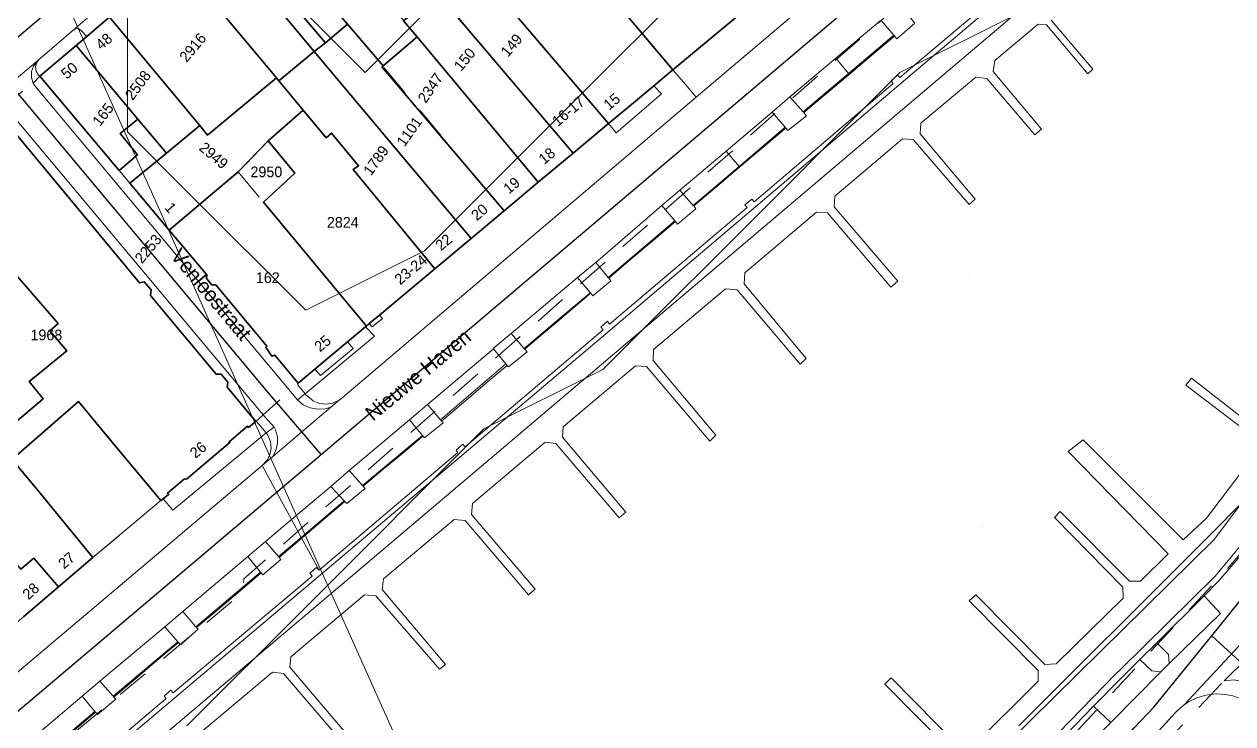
# Model space of a CAD drawing. Header units: metres. Extents: x 0 to 105485, y 0 to 425721.
# Drawn here: x 105128.8 to 105230.5, y 425557.7 to 425616.6 of the extents above; entities that cross this region are included whole.
import ezdxf
from ezdxf.enums import TextEntityAlignment as Align

# ---------------------------------------------------------------- set-up
doc = ezdxf.new("R2010")
doc.units = ezdxf.units.M
doc.header["$MEASUREMENT"] = 0
doc.linetypes.add('IE-TERREINAFSCHEIDING_KUNSTMATIG-SO', pattern=[11, 4, -1, 4, -2])
doc.linetypes.add('KG-PERCEEL-SO', pattern=[19, 5.5, -4, 5.5, -4])
for name, color, linetype, lineweight in [('B-XX-GK-KADEMUUR-G', 150, 'Continuous', 18), ('B-XX-GR-BOOM-G', 90, 'Continuous', 13), ('B-XX-IE-AFVAL APART PLAATS-G', 7, 'Continuous', 18), ('B-XX-IE-MEUBILAIR-G', 7, 'Continuous', 18), ('B-XX-IE-MEUBILAIR_WATERWEGMEUBILAIR-G', 150, 'Continuous', 18), ('B-XX-IE-MEUBILAIR_WEGMEUBILAIR-G', 7, 'Continuous', 18), ('B-XX-IE-MEUBILAIR_WEGMEUBILAIR_AFVALBAK-G', 7, 'Continuous', 18), ('B-XX-IE-TERREINAFSCHEIDING_KUNSTMATIG_HEKWERK-G', 20, 'IE-TERREINAFSCHEIDING_KUNSTMATIG-SO', 18), ('B-XX-KG-GRENS_PERCEEL-G', 150, 'KG-PERCEEL-SO', 18), ('B-XX-KG-GRENS_PERCEEL-T', 150, 'KG-PERCEEL-SO', 18), ('B-XX-KW-KUNSTWERK_STEIGER-G', 170, 'Continuous', 18), ('B-XX-OG-BEBOUWING-G', 7, 'Continuous', 35), ('B-XX-OG-BEBOUWING_BORDES-G', 7, 'Continuous', 18), ('B-XX-OG-BEBOUWING_HUISNUMMER-T', 7, 'Continuous', 18), ('B-XX-OG-BEBOUWING_STRAATNAAM-T', 7, 'Continuous', 18), ('B-XX-OG-GRENS-G', 7, 'Continuous', 18), ('B-XX-OG-TERREIN_ERF-G', 7, 'Continuous', 18), ('B-XX-OG-WATER_HAVEN-G', 170, 'Continuous', 18), ('B-XX-VH-GESLOTENVERHARDING_BETON-G', 10, 'Continuous', 18), ('B-XX-VH-ONVERHARD_ZAND-G', 210, 'Continuous', 18), ('B-XX-VH-OPENVERHARDING-G', 90, 'Continuous', 18), ('B-XX-VW-MARKERING-G', 7, 'Continuous', 18)]:
    doc.layers.add(name, color=color, linetype=linetype, lineweight=lineweight)
doc.layers.add('GIS-WEGVAKKEN', color=2, linetype='Continuous')

msp = doc.modelspace()

# ---------------------------------------------------------------- linework, layer by layer
at = {"layer": 'B-XX-GK-KADEMUUR-G', "ltscale": 0.5}
for points in [[(105109.37, 425532.75), (105177.18, 425590.02), (105203.89, 425612.71), (105229.75, 425634.61)], [(105214.1, 425621.9), (105202.5, 425612.07), (105202.29, 425612.27), (105201.75, 425611.8), (105201.93, 425611.57), (105190.23, 425601.62), (105190.03, 425601.84), (105189.46, 425601.35), (105189.63, 425601.13), (105178.07, 425591.33), (105177.9, 425591.56), (105177.32, 425591.07), (105177.52, 425590.85), (105165.92, 425580.99), (105165.73, 425581.21), (105165.15, 425580.7), (105165.31, 425580.5), (105153.62, 425570.6), (105153.41, 425570.84), (105152.84, 425570.35), (105153.03, 425570.09), (105141.36, 425560.28), (105141.16, 425560.51), (105140.58, 425560.02), (105140.76, 425559.8), (105129.11, 425549.93)], [(105236.03, 425578.51), (105229.01, 425570.11), (105221.04, 425562.25), (105220.64, 425561.84), (105213.95, 425554.97)], [(105214.87, 425555.12), (105218.77, 425559.16), (105221.06, 425561.46), (105221.44, 425561.84), (105222.69, 425563.09), (105224.1, 425564.48), (105228.1, 425568.44), (105229.31, 425569.69), (105231.84, 425572.62)]]:
    msp.add_lwpolyline(points, dxfattribs=at)
at = {"layer": 'B-XX-GR-BOOM-G', "color": 0, "true_color": 0x604a38}
for points in [[(105193.13, 425608.97, 2.59), (105193.13, 425608.97, 5.39)], [(105183.78, 425601.1, 2.57), (105183.78, 425601.1, 5.37)], [(105176.71, 425595.08, 2.61), (105176.71, 425595.08, 5.41)], [(105169.62, 425589.16, 2.62), (105169.62, 425589.16, 5.42)], [(105162.62, 425583.23, 2.65), (105162.62, 425583.23, 5.45)], [(105156.03, 425577.49, 2.61), (105156.03, 425577.49, 5.41)], [(105148.98, 425571.65, 2.62), (105148.98, 425571.65, 5.42)], [(105142.05, 425565.72, 2.6), (105142.05, 425565.72, 5.4)], [(105224.1, 425563.09, 2.05), (105224.1, 425563.09, 4.85)], [(105135.01, 425559.73, 2.6), (105135.01, 425559.73, 5.4)]]:
    msp.add_polyline3d(points, dxfattribs=at)
at = {"layer": 'B-XX-IE-AFVAL APART PLAATS-G', "color": 0, "true_color": 0x604a38}
for points in [[(105153, 425575, 2.67), (105153, 425575, 4.17)], [(105150.81, 425572.74, 2.64), (105150.81, 425572.74, 4.14)]]:
    msp.add_polyline3d(points, dxfattribs=at)
at = {"layer": 'B-XX-IE-MEUBILAIR-G', "color": 0, "true_color": 0x604a38}
for points in [[(105130.62, 425614.11, 3.27), (105130.62, 425614.11, 4.77)], [(105189.18, 425613.67, 2.53), (105189.18, 425613.67, 4.03)], [(105190.29, 425614.23, 2.53), (105190.29, 425614.23, 4.03)], [(105188.74, 425612.86, 2.53), (105188.74, 425612.86, 4.03)], [(105189.2, 425609.33, 2.57), (105189.2, 425609.33, 4.07)], [(105176.5, 425602.9, 2.57), (105176.5, 425602.9, 4.07)], [(105139.8, 425599.32, 2.98), (105139.8, 425599.32, 4.48)], [(105137.56, 425597.29, 2.98), (105137.56, 425597.29, 4.48)], [(105164.76, 425592.95, 2.64), (105164.76, 425592.95, 4.14)], [(105151.36, 425585.45, 2.67), (105151.36, 425585.45, 4.17)], [(105149.08, 425583.48, 2.64), (105149.08, 425583.48, 4.14)], [(105154.25, 425579.92, 2.64), (105154.25, 425579.92, 4.14)], [(105142.72, 425574.03, 2.73), (105142.72, 425574.03, 4.23)], [(105143.27, 425574.55, 2.73), (105143.27, 425574.55, 4.23)], [(105151.13, 425569.07, 2.34), (105151.13, 425569.07, 3.84)], [(105230.43, 425569.54, 2.05), (105230.43, 425569.54, 5.05)], [(105229.08, 425564.04, 2.16), (105229.08, 425564.04, 3.66)], [(105227.43, 425559.08, 2.24), (105227.43, 425559.08, 5.24)], [(105228.82, 425559.47, 2.27), (105228.82, 425559.47, 5.27)], [(105230.32, 425559.37, 2.27), (105230.32, 425559.37, 5.27)], [(105226.17, 425558.16, 2.23), (105226.17, 425558.16, 5.23)]]:
    msp.add_polyline3d(points, dxfattribs=at)
at = {"layer": 'B-XX-IE-MEUBILAIR_WATERWEGMEUBILAIR-G', "color": 0, "true_color": 0x604a38}
for points in [[(105202.24, 425611.82, 2.22), (105202.24, 425611.82, 3.72)], [(105201.27, 425608.53, 0), (105201.27, 425608.53, 1.5)], [(105189.94, 425601.38, 2.53), (105189.94, 425601.38, 4.03)], [(105188.68, 425597.7, 0.65), (105188.68, 425597.7, 2.15)], [(105208.24, 425595.27, 0), (105208.24, 425595.27, 1.5)], [(105200.66, 425588.92, 0), (105200.66, 425588.92, 1.5)], [(105193.08, 425582.25, 0), (105193.08, 425582.25, 1.5)], [(105216.69, 425581.35, 0), (105216.69, 425581.35, 1.5)], [(105167.58, 425579.87, 0), (105167.58, 425579.87, 1.5)], [(105185.48, 425575.79, 0), (105185.48, 425575.79, 1.5)], [(105209.51, 425574.29, 0), (105209.51, 425574.29, 1.5)], [(105177.74, 425569.34, 0), (105177.74, 425569.34, 1.5)], [(105202.36, 425567.29, 0), (105202.36, 425567.29, 1.5)], [(105221.75, 425565.84, 0.98), (105221.75, 425565.84, 2.48)], [(105147.55, 425562.97, 0), (105147.55, 425562.97, 1.5)], [(105194.33, 425561.16, 0), (105194.33, 425561.16, 1.5)]]:
    msp.add_polyline3d(points, dxfattribs=at)
at = {"layer": 'B-XX-IE-MEUBILAIR_WEGMEUBILAIR-G', "color": 0, "true_color": 0x604a38}
for points in [[(105143.72, 425565.79, 2.56), (105143.72, 425565.79, 4.06)], [(105133.5, 425558.71, 2.6), (105133.5, 425558.71, 4.1)], [(105132.98, 425558.21, 2.59), (105132.98, 425558.21, 4.09)]]:
    msp.add_polyline3d(points, dxfattribs=at)
at = {"layer": 'B-XX-IE-MEUBILAIR_WEGMEUBILAIR_AFVALBAK-G', "color": 0, "true_color": 0x604a38}
msp.add_polyline3d([(105182.18, 425597.5, 2.54), (105182.18, 425597.5, 4.04)], dxfattribs=at)
at = {"layer": 'B-XX-IE-TERREINAFSCHEIDING_KUNSTMATIG_HEKWERK-G', "ltscale": 0.5, "flags": 128}
msp.add_lwpolyline([(105183.39, 425612.73), (105184.45, 425611.49)], dxfattribs=at)
at = {"layer": 'B-XX-IE-TERREINAFSCHEIDING_KUNSTMATIG_HEKWERK-G', "color": 0, "ltscale": 0.5, "true_color": 0x8c7868}
msp.add_polyline3d([(105183.39, 425612.73, 2.65), (105184.45, 425611.49, 2.61)], dxfattribs=at)
at = {"layer": 'B-XX-KG-GRENS_PERCEEL-G', "ltscale": 0.5, "flags": 128}
for points in [[(104982.48, 425457.4), (105012.61, 425474.54), (105060.48, 425504.78), (105074.1, 425513.57), (105076.14, 425510.52), (105077.46, 425510.79), (105112.31, 425537.2), (105117.73, 425544.2), (105147.15, 425568.68), (105147.29, 425569.88), (105200.91, 425616.88), (105230.36, 425642.9)], [(105170.16, 425628.43), (105183.39, 425612.73)], [(105144.65, 425624.49), (105150.66, 425617.34), (105153.22, 425614.27)], [(105164.56, 425623.92), (105177.97, 425608.2)], [(105141.72, 425622.01), (105150.03, 425612.05)], [(105156.86, 425621.54), (105172.07, 425603.26)], [(105183.39, 425612.73), (105187.92, 425616.52), (105194.1, 425621.62)], [(105153.94, 425618.99), (105156.01, 425616.57)], [(105164.08, 425618.62), (105175, 425605.71)], [(105133.18, 425614.78), (105136, 425617.17)], [(105136, 425617.17), (105143.59, 425608.03)], [(105153.22, 425614.27), (105154.17, 425614.99), (105156.01, 425616.57)], [(105156.01, 425616.57), (105169.2, 425600.85)], [(105130.13, 425612.2), (105133.18, 425614.78)], [(105133.18, 425614.78), (105140.78, 425605.72)], [(105150.25, 425611.79), (105153.22, 425614.27)], [(105153.22, 425614.27), (105166.41, 425598.52)], [(105177.97, 425608.2), (105183.39, 425612.73)], [(105126.61, 425609.14), (105130.13, 425612.2)], [(105130.13, 425612.2), (105137.69, 425603.2)], [(105147.15, 425609.66), (105150.03, 425612.05)], [(105150.03, 425612.05), (105150.25, 425611.79)], [(105150.25, 425611.79), (105152.29, 425609.34)], [(105143.59, 425608.03), (105144.25, 425607.24), (105147.15, 425609.66)], [(105149.48, 425606.88), (105152.29, 425609.34)], [(105152.29, 425609.34), (105154.23, 425607.01), (105154.68, 425607.4), (105156.93, 425604.65), (105156.49, 425604.35), (105163.37, 425595.98)], [(105126.61, 425609.14), (105138.52, 425594.79), (105138.91, 425594.89), (105139.51, 425594.21), (105139.45, 425593.73), (105144.96, 425587.1), (105145.38, 425587.11), (105145.95, 425586.43), (105145.89, 425586.01), (105148.3, 425583.11)], [(105140.78, 425605.72), (105143.59, 425608.03)], [(105175, 425605.71), (105177.97, 425608.2)], [(105149.33, 425606.76), (105146.83, 425604.13)], [(105149.33, 425606.76), (105151.59, 425604.03), (105148.94, 425601.59)], [(105149.48, 425606.88), (105149.33, 425606.76)], [(105137.69, 425603.2), (105140.78, 425605.72)], [(105172.07, 425603.26), (105175, 425605.71)], [(105102.85, 425457.25), (105113.43, 425463.21), (105126.74, 425472.79), (105143.8, 425488.16), (105176.1, 425517.11), (105213.89, 425553.27), (105230.09, 425570.77), (105244.91, 425587.99), (105254.75, 425603.7)], [(105141.02, 425599.22), (105146.83, 425604.13)], [(105146.83, 425604.13), (105148.94, 425601.59)], [(105169.2, 425600.85), (105172.07, 425603.26)], [(105137.69, 425603.2), (105141.02, 425599.22)], [(105148.94, 425601.59), (105157.61, 425591.16)], [(105166.41, 425598.52), (105169.2, 425600.85)], [(105141.02, 425599.22), (105144.17, 425595.46), (105144.15, 425595.17), (105144.6, 425594.63), (105144.93, 425594.64), (105149.23, 425589.46), (105149.14, 425589.37), (105149.65, 425588.63), (105149.89, 425588.72), (105151.87, 425586.36)], [(105163.37, 425595.98), (105166.41, 425598.52)], [(105157.61, 425591.16), (105163.37, 425595.98)], [(105151.87, 425586.36), (105157.61, 425591.16)], [(105148.3, 425583.11), (105151.87, 425586.36)], [(105140.31, 425576.46), (105140.96, 425576.97), (105140.87, 425577.09), (105142.29, 425578.3), (105142.47, 425578.27), (105146.14, 425581.37), (105147.59, 425582.72), (105147.68, 425582.63), (105148.3, 425583.11)], [(105127.81, 425579.93), (105134.6, 425571.68)], [(105119.45, 425579.72), (105125.55, 425572.41), (105126.43, 425573.1), (105128.54, 425570.68), (105129.63, 425571.61), (105131.71, 425569.21)], [(105134.6, 425571.68), (105140.31, 425576.46)], [(105131.71, 425569.21), (105134.6, 425571.68)], [(105128.78, 425566.7), (105131.71, 425569.21)], [(105229.77, 425561.3), (105234.88, 425566.29)], [(105229.77, 425561.3), (105230.63, 425561.38), (105231.5, 425561.18), (105232.26, 425560.7), (105243.51, 425549.5), (105244.29, 425548.42), (105244.69, 425547.13), (105244.64, 425545.79), (105244.16, 425544.59), (105233.4, 425533.69), (105232.15, 425533.48), (105230.91, 425533.62), (105229.76, 425534.09), (105217.65, 425546.34), (105217.45, 425547.14), (105217.52, 425547.96), (105217.88, 425548.68)], [(105217.88, 425548.68), (105229.77, 425561.3)]]:
    msp.add_lwpolyline(points, dxfattribs=at)
at = {"layer": 'B-XX-KW-KUNSTWERK_STEIGER-G', "ltscale": 0.5}
for points in [[(105220.34, 425624.37), (105156.26, 425570.02), (105148.08, 425563.1), (105110.42, 425531.3)], [(105156.51, 425556.14), (105151.16, 425562.44), (105151.25, 425563.32), (105157.45, 425568.53), (105158.4, 425568.45), (105163.76, 425562.27), (105164.27, 425562.67), (105158.94, 425568.97), (105159.05, 425569.89), (105164.99, 425574.87), (105165.93, 425574.79), (105171.24, 425568.54), (105171.81, 425569), (105166.45, 425575.3), (105166.52, 425576.23), (105172.65, 425581.38), (105173.54, 425581.27), (105178.88, 425575), (105179.44, 425575.49), (105174.1, 425581.8), (105174.16, 425582.68), (105180.24, 425587.82), (105181.18, 425587.75), (105186.49, 425581.47), (105187.01, 425581.96), (105181.74, 425588.25), (105181.77, 425589.19), (105187.83, 425594.28), (105188.81, 425594.2), (105194.1, 425587.96), (105194.6, 425588.44), (105189.38, 425594.7), (105189.44, 425595.64), (105195.47, 425600.75), (105196.4, 425600.68), (105201.73, 425594.44), (105202.32, 425594.93), (105196.96, 425601.19), (105197.02, 425602.1), (105202.7, 425606.92), (105203.62, 425606.86), (105208.31, 425601.39), (105208.83, 425601.85), (105204.2, 425607.35), (105204.26, 425608.25), (105208.87, 425612.1), (105209.81, 425612.01), (105213.86, 425607.26), (105214.4, 425607.73), (105210.35, 425612.6), (105210.48, 425613.51), (105214.14, 425616.58), (105214.82, 425616.53), (105218.3, 425612.4), (105218.73, 425612.79), (105215.21, 425616.92)], [(105203.98, 425548.59), (105228.96, 425573.23), (105244.52, 425594.09)], [(105232.76, 425582.32), (105227.02, 425586.76), (105226.55, 425586.19), (105232.43, 425581.68)], [(105232.52, 425580.56), (105228.29, 425574.99), (105226.33, 425573.17), (105217.92, 425581.58), (105216.66, 425580.6), (105225.07, 425571.99), (105222.75, 425569.69), (105221.82, 425569.67), (105215.97, 425575.54), (105215.49, 425575.04), (105221.24, 425569.19), (105221.27, 425568.24), (105215.63, 425562.71), (105214.68, 425562.67), (105208.87, 425568.52), (105208.33, 425568.03), (105214.13, 425562.16), (105214.13, 425561.25), (105208.48, 425555.65)], [(105143.6, 425556.88), (105149.71, 425562.02), (105150.62, 425561.9), (105155.97, 425555.69)], [(105207.54, 425555.67), (105201.77, 425561.54), (105201.22, 425561.01), (105207.02, 425555.15)]]:
    msp.add_lwpolyline(points, dxfattribs=at)
at = {"layer": 'B-XX-OG-BEBOUWING-G', "ltscale": 0.5}
for points in [[(105175.82, 425642.62), (105174.13, 425641.19), (105175.63, 425639.42), (105177.2, 425637.56), (105178.77, 425635.71), (105176.61, 425633.88), (105170.16, 425628.43), (105183.39, 425612.73), (105190.34, 425618.52), (105194.1, 425621.62), (105180.54, 425637.21), (105178.92, 425639.06), (105177.32, 425640.89)], [(105170.16, 425628.43), (105167.94, 425630.86), (105165.25, 425628.54), (105162.57, 425626.26), (105161.55, 425625.52), (105162.87, 425623.94), (105163.83, 425624.78), (105164.56, 425623.92), (105177.97, 425608.2), (105179.74, 425609.67), (105181.79, 425611.39), (105183.39, 425612.73)], [(105147.37, 425626.79), (105144.65, 425624.49), (105150.66, 425617.34), (105151.55, 425618.07), (105154.17, 425614.99), (105156.01, 425616.57), (105152.81, 425620.31)], [(105150.66, 425617.34), (105144.65, 425624.49), (105141.72, 425622.01), (105150.03, 425612.05), (105150.25, 425611.79), (105153.22, 425614.27)], [(105164.56, 425623.92), (105161.65, 425621.44), (105163.57, 425619.21), (105175, 425605.71), (105177.97, 425608.2)], [(105150.03, 425612.05), (105141.72, 425622.01), (105139.64, 425620.25), (105137.93, 425618.81), (105136, 425617.17), (105143.59, 425608.03), (105144.25, 425607.24)], [(105163.57, 425619.21), (105160.73, 425616.85), (105161.87, 425615.52), (105172.07, 425603.26), (105175, 425605.71)], [(105136, 425617.17), (105135.89, 425617.08), (105134.08, 425615.54), (105133.19, 425614.79), (105138.38, 425608.58), (105140.78, 425605.71), (105143.59, 425608.03)], [(105159.01, 425613.07), (105156.01, 425616.57), (105154.17, 425614.99), (105153.22, 425614.27), (105166.41, 425598.52), (105169.2, 425600.85), (105158.92, 425612.95)], [(105161.87, 425615.52), (105159.01, 425613.07), (105158.92, 425612.95), (105169.2, 425600.85), (105172.07, 425603.26)], [(105138.38, 425608.58), (105133.19, 425614.79), (105130.13, 425612.2), (105136.8, 425604.25), (105138.34, 425605.57), (105136.9, 425607.38)], [(105153.22, 425614.27), (105150.25, 425611.79), (105152.29, 425609.34), (105154.23, 425607.01), (105154.68, 425607.4), (105156.93, 425604.65), (105156.49, 425604.35), (105163.37, 425595.98), (105166.41, 425598.52)], [(105149.33, 425606.76), (105152.29, 425609.34), (105150.25, 425611.79), (105150.03, 425612.05), (105144.25, 425607.24), (105143.59, 425608.03), (105140.78, 425605.71), (105137.69, 425603.2), (105141.02, 425599.22), (105146.83, 425604.13)], [(105152.29, 425609.34), (105149.33, 425606.76), (105151.59, 425604.03), (105148.94, 425601.59), (105157.61, 425591.16), (105157.85, 425591.36), (105158.7, 425592.07), (105163.37, 425595.98), (105156.49, 425604.35), (105156.93, 425604.65), (105154.68, 425607.4), (105154.23, 425607.01)], [(105148.94, 425601.59), (105151.59, 425604.03), (105149.33, 425606.76), (105146.83, 425604.13), (105141.02, 425599.22), (105144.17, 425595.46), (105144.15, 425595.17), (105144.6, 425594.63), (105144.93, 425594.64), (105149.23, 425589.46), (105149.14, 425589.37), (105149.65, 425588.63), (105149.89, 425588.72), (105151.87, 425586.36), (105153.28, 425587.53), (105156.03, 425589.84), (105157.53, 425591.09), (105157.61, 425591.16)], [(105125.55, 425582.62), (105121.65, 425579.26), (105120.54, 425580.56), (105120.34, 425580.78), (105119.26, 425579.95), (105125.55, 425572.41), (105126.43, 425573.1), (105128.54, 425570.68), (105129.63, 425571.61), (105131.71, 425569.21), (105134.6, 425571.68), (105130.15, 425577.08), (105127.81, 425579.93), (105126.36, 425581.65), (105125.77, 425582.37)]]:
    msp.add_lwpolyline(points, close=True, dxfattribs=at)
for points in [[(105127.95, 425580.06), (105133.39, 425584.8), (105135.78, 425581.93), (105140.31, 425576.46), (105140.52, 425576.62), (105140.96, 425576.97), (105140.87, 425577.09), (105142.29, 425578.3), (105142.47, 425578.27), (105146.14, 425581.37), (105146.05, 425581.4), (105147.59, 425582.72), (105147.68, 425582.63), (105148.3, 425583.11), (105145.89, 425586.01), (105145.95, 425586.43), (105145.38, 425587.11), (105144.96, 425587.1), (105139.45, 425593.73), (105139.51, 425594.21), (105138.91, 425594.89), (105138.52, 425594.79), (105126.61, 425609.14)], [(105127.13, 425596.63), (105131.67, 425591.37), (105130.96, 425590.77), (105132.4, 425589.08), (105130.88, 425587.84), (105130.68, 425587.68), (105129.24, 425586.5), (105130.41, 425585.02), (105126.36, 425581.65)], [(105128.78, 425566.7), (105131.71, 425569.21), (105129.63, 425571.61), (105128.54, 425570.68)]]:
    msp.add_lwpolyline(points, dxfattribs=at)
at = {"layer": 'B-XX-OG-BEBOUWING_BORDES-G', "ltscale": 0.5}
msp.add_lwpolyline([(105181.79, 425611.39), (105179.74, 425609.67), (105177.97, 425608.2), (105178.62, 425607.42), (105180.36, 425608.91), (105182.43, 425610.7)], close=True, dxfattribs=at)
at = {"layer": 'B-XX-OG-GRENS-G'}
for points in [[(105327.5, 425182.5, 1.3), (105092.5, 425707.5, 2.77), (105087.5, 425702.5, 2.6), (105082.5, 425697.5, 2.5), (105072.5, 425692.5, 2.47), (105067.5, 425687.5, 2.42), (105062.5, 425682.5, 2.34), (105057.5, 425677.5, 2.33), (105047.5, 425672.5, 2.32), (105042.5, 425667.5, 2.29), (105037.5, 425662.5, 2.12), (105032.5, 425657.5, 2.21)], [(105142.5, 425557.5, 0.68), (105152.5, 425567.5, 0.88), (105157.5, 425572.5, 0.93), (105162.5, 425577.5, 1.37), (105167.5, 425582.5, 1.03), (105177.5, 425587.5, 0.71), (105182.5, 425592.5, 0.85), (105187.5, 425597.5, 0.83), (105192.5, 425602.5, 1.13), (105197.5, 425607.5, 1.03), (105202.5, 425612.5, 1.47), (105212.5, 425617.5, 0.92), (105217.5, 425622.5, 0.81), (105222.5, 425627.5, 0.94), (105227.5, 425632.5, 1.04), (105237.5, 425622.5, 0.91)], [(105232.5, 425577.5, 1.14), (105227.5, 425572.5, 1.63), (105222.5, 425567.5, 1.18), (105217.5, 425562.5, 1.72), (105212.5, 425557.5, 1.99)]]:
    msp.add_polyline3d(points, dxfattribs=at)
msp.add_polyline3d([(105187.5, 425622.5, 2.73), (105177.5, 425612.5, 2.76), (105172.5, 425607.5, 2.74), (105167.5, 425602.5, 2.79), (105162.5, 425597.5, 2.77), (105152.5, 425592.5, 3.04), (105142.5, 425602.5, 3.03), (105137.5, 425607.5, 3.42), (105137.5, 425617.5, 3.4), (105152.5, 425617.5, 2.73), (105157.5, 425612.5, 3.08), (105162.5, 425617.5, 2.92)], close=True, dxfattribs=at)
at = {"layer": 'B-XX-OG-TERREIN_ERF-G', "ltscale": 0.5}
for points in [[(105163.57, 425619.21), (105161.65, 425621.44), (105159.39, 425624.06), (105156.64, 425621.8), (105155.74, 425622.72), (105152.81, 425620.31), (105156.01, 425616.57), (105159.01, 425613.07), (105161.87, 425615.52), (105160.73, 425616.85)], [(105151.55, 425618.07), (105150.66, 425617.34), (105153.22, 425614.27), (105154.17, 425614.99)], [(105138.38, 425608.58), (105136.9, 425607.38), (105138.34, 425605.57), (105136.8, 425604.25), (105137.69, 425603.2), (105140.78, 425605.71)], [(105134.6, 425571.68), (105134.76, 425571.81), (105140.31, 425576.46), (105135.78, 425581.93), (105133.39, 425584.8), (105127.95, 425580.06), (105127.81, 425579.93), (105130.15, 425577.08)]]:
    msp.add_lwpolyline(points, close=True, dxfattribs=at)
msp.add_lwpolyline([(105126.36, 425581.65), (105130.41, 425585.02), (105129.24, 425586.5), (105130.68, 425587.68), (105130.88, 425587.84), (105132.4, 425589.08), (105130.96, 425590.77), (105131.67, 425591.37), (105127.13, 425596.63)], dxfattribs=at)
at = {"layer": 'B-XX-OG-WATER_HAVEN-G', "ltscale": 0.5}
for points in [[(105230.99, 425640.2), (105229.91, 425634.77), (105229.75, 425634.61), (105203.89, 425612.71), (105177.18, 425590.02), (105109.37, 425532.75), (105100.44, 425526.89), (105083.66, 425515.98), (105083.6, 425515.99), (105082.53, 425515.25), (105081.96, 425514.93), (105081.93, 425514.86), (105081.7, 425514.72), (105080.26, 425513.78), (105080.7, 425512.95), (105077.4, 425510.52), (105075.65, 425509.42), (105074.5, 425511.94), (105022.81, 425477.33)], [(105213.95, 425554.97), (105220.64, 425561.84), (105221.04, 425562.25), (105229.01, 425570.11), (105236.03, 425578.51)]]:
    msp.add_lwpolyline(points, dxfattribs=at)
at = {"layer": 'B-XX-VH-GESLOTENVERHARDING_BETON-G', "ltscale": 0.5}
msp.add_lwpolyline([(105158.7, 425592.07), (105157.85, 425591.36), (105158.09, 425591.08), (105158.97, 425591.8)], close=True, dxfattribs=at)
at = {"layer": 'B-XX-VH-ONVERHARD_ZAND-G', "ltscale": 0.5}
for points in [[(105203.59, 425616.85), (105203.55, 425616.9), (105202.42, 425618.16), (105200.91, 425616.88), (105201.98, 425615.64), (105202.04, 425615.57), (105202.24, 425615.34), (105203.74, 425616.66)], [(105194.41, 425609.13), (105194.36, 425609.18), (105193.24, 425610.47), (105191.76, 425609.17), (105192.83, 425607.9), (105192.89, 425607.83), (105193.06, 425607.63), (105194.64, 425608.86)], [(105183.99, 425602.59), (105182.46, 425601.31), (105183.55, 425600.02), (105183.6, 425599.95), (105183.78, 425599.75), (105185.33, 425601.04), (105185.15, 425601.27), (105185.11, 425601.31)], [(105177.95, 425595.25), (105176.9, 425596.5), (105175.38, 425595.25), (105176.44, 425593.97), (105176.67, 425593.69), (105178.18, 425594.96), (105177.99, 425595.2)], [(105170.93, 425589.22), (105170.87, 425589.28), (105169.8, 425590.54), (105168.28, 425589.26), (105168.29, 425589.24), (105169.35, 425587.97), (105169.46, 425587.85), (105169.56, 425587.73), (105171.12, 425588.99)], [(105163.93, 425583.16), (105163.85, 425583.25), (105162.74, 425584.55), (105161.22, 425583.27), (105162.33, 425581.94), (105162.5, 425581.74), (105164.07, 425583)], [(105156.17, 425579), (105154.6, 425577.64), (105155.73, 425576.44), (105155.79, 425576.38), (105155.95, 425576.21), (105157.5, 425577.48), (105157.34, 425577.68), (105157.29, 425577.74)], [(105150.27, 425571.68), (105150.22, 425571.76), (105149.11, 425573.03), (105147.64, 425571.77), (105148.71, 425570.44), (105148.76, 425570.37), (105148.88, 425570.22), (105150.41, 425571.5)], [(105143.26, 425565.85), (105142.16, 425567.13), (105140.65, 425565.84), (105141.74, 425564.57), (105141.79, 425564.52), (105141.96, 425564.32), (105143.46, 425565.63), (105143.32, 425565.78)], [(105224.1, 425564.48), (105222.69, 425563.09), (105223.68, 425562.12), (105224.45, 425562.04), (105225.16, 425562.75), (105225.08, 425563.5)], [(105135.19, 425561.26), (105133.7, 425559.99), (105134.77, 425558.7), (105134.82, 425558.64), (105134.97, 425558.46), (105136.52, 425559.76), (105136.37, 425559.93), (105136.31, 425559.99)]]:
    msp.add_lwpolyline(points, close=True, dxfattribs=at)
at = {"layer": 'B-XX-VH-OPENVERHARDING-G', "ltscale": 0.5}
for points in [[(105201.26, 425623.92), (105201.42, 425624.16), (105201.43, 425624.45), (105201.35, 425624.64), (105199.84, 425626.42), (105198.92, 425625.61), (105194.1, 425621.62), (105190.34, 425618.52), (105183.39, 425612.73), (105184.45, 425611.49), (105185.36, 425610.42)], [(105135.89, 425617.08), (105135.4, 425617.59), (105135.33, 425617.73), (105135.33, 425618.02), (105135.48, 425618.26), (105132.94, 425616.08), (105133.16, 425616.2), (105133.42, 425616.18), (105133.63, 425616.01), (105134.08, 425615.54)], [(105201.98, 425615.64), (105200.91, 425616.88), (105200.83, 425616.85), (105197.09, 425613.7), (105198.17, 425612.41)], [(105133.19, 425614.79), (105134.08, 425615.54), (105133.63, 425616.01), (105133.42, 425616.18), (105133.16, 425616.2), (105132.94, 425616.08), (105130.13, 425613.66), (105129.9, 425613.39), (105129.77, 425613), (105129.81, 425612.61), (105130.01, 425612.28), (105130.13, 425612.2)], [(105198.17, 425612.41), (105197.09, 425613.7), (105193.24, 425610.47), (105194.36, 425609.18)], [(105129.81, 425612.61), (105129.77, 425613), (105129.9, 425613.39), (105129.61, 425613.05), (105129.44, 425612.59), (105129.43, 425612.09), (105129.57, 425611.62), (105130.13, 425612.2), (105130.01, 425612.28)], [(105184.45, 425611.49), (105183.39, 425612.73), (105181.79, 425611.39), (105182.43, 425610.7), (105180.36, 425608.91), (105178.62, 425607.42), (105177.97, 425608.2), (105175, 425605.71), (105172.07, 425603.26), (105169.2, 425600.85), (105166.41, 425598.52), (105163.37, 425595.98), (105158.7, 425592.07), (105158.97, 425591.8), (105158.09, 425591.08), (105157.85, 425591.36), (105157.61, 425591.16), (105157.53, 425591.09), (105158.3, 425590.31), (105152.45, 425585.45), (105152.51, 425585.37), (105153.13, 425584.85), (105153.66, 425584.63), (105154.23, 425584.57), (105154.79, 425584.67), (105155.31, 425584.92), (105155.56, 425585.13), (105185.36, 425610.42)], [(105141.02, 425599.22), (105137.69, 425603.2), (105136.8, 425604.25), (105130.13, 425612.2), (105129.57, 425611.62), (105129.71, 425611.38), (105151.8, 425584.94), (105152.45, 425585.45), (105151.85, 425586.21), (105151.87, 425586.36), (105149.89, 425588.72), (105149.65, 425588.63), (105149.14, 425589.37), (105149.23, 425589.46), (105144.93, 425594.64), (105144.6, 425594.63), (105144.15, 425595.17), (105144.17, 425595.46)], [(105182.43, 425610.7), (105181.79, 425611.39), (105179.74, 425609.67), (105177.97, 425608.2), (105178.62, 425607.42), (105180.36, 425608.91)], [(105127.65, 425609.12), (105127.35, 425609.52), (105127.15, 425609.66), (105126.61, 425609.14), (105138.52, 425594.79), (105138.91, 425594.89), (105139.51, 425594.21), (105139.45, 425593.73), (105144.96, 425587.1), (105145.38, 425587.11), (105145.95, 425586.43), (105145.89, 425586.01), (105148.3, 425583.11), (105148.37, 425583.13), (105149.18, 425582.16), (105149.84, 425582.65), (105149.08, 425583.48)], [(105192.83, 425607.9), (105191.76, 425609.17), (105187.87, 425605.88), (105188.96, 425604.6)], [(105188.96, 425604.6), (105187.87, 425605.88), (105183.99, 425602.59), (105185.11, 425601.31)], [(105183.55, 425600.02), (105182.46, 425601.31), (105176.9, 425596.5), (105177.95, 425595.25)], [(105176.38, 425593.91), (105176.44, 425593.97), (105175.38, 425595.25), (105169.8, 425590.54), (105170.87, 425589.28), (105173.63, 425591.6)], [(105158.3, 425590.31), (105157.53, 425591.09), (105156.03, 425589.84), (105156.49, 425589.28), (105153.74, 425587), (105153.28, 425587.53), (105151.87, 425586.36), (105151.85, 425586.21), (105152.45, 425585.45)], [(105156.49, 425589.28), (105156.03, 425589.84), (105153.28, 425587.53), (105153.74, 425587)], [(105169.35, 425587.97), (105168.29, 425589.24), (105162.74, 425584.55), (105163.85, 425583.25)], [(105153.13, 425584.85), (105152.51, 425585.37), (105152.45, 425585.45), (105151.8, 425584.94), (105152.3, 425584.53), (105152.88, 425584.27), (105153.51, 425584.15), (105154.14, 425584.19), (105154.62, 425584.33), (105155.31, 425584.92), (105154.79, 425584.67), (105154.23, 425584.57), (105153.66, 425584.63)], [(105149.18, 425582.16), (105148.37, 425583.13), (105148.3, 425583.11), (105147.68, 425582.63), (105147.59, 425582.72), (105146.05, 425581.4), (105146.14, 425581.37), (105142.47, 425578.27), (105142.29, 425578.3), (105140.87, 425577.09), (105140.96, 425576.97), (105140.52, 425576.62), (105141.33, 425575.67)], [(105162.33, 425581.94), (105161.22, 425583.27), (105156.17, 425579), (105157.29, 425577.74)], [(105149.96, 425582.43), (105149.84, 425582.65), (105149.18, 425582.16), (105149.29, 425582.03), (105149.55, 425581.43), (105149.6, 425580.87), (105149.48, 425580.32), (105149.22, 425579.83), (105148.84, 425579.43), (105149.7, 425580.16), (105149.99, 425580.68), (105150.14, 425581.26), (105150.12, 425581.85)], [(105155.73, 425576.44), (105154.6, 425577.64), (105151.3, 425574.88), (105152.12, 425573.37)], [(105152.12, 425573.37), (105151.3, 425574.88), (105149.11, 425573.03), (105150.22, 425571.76)], [(105148.71, 425570.44), (105147.64, 425571.77), (105142.16, 425567.13), (105143.26, 425565.85)], [(105229.46, 425566.95), (105228.1, 425568.44), (105224.1, 425564.48), (105225.08, 425563.5), (105225.16, 425562.75)], [(105141.74, 425564.57), (105140.65, 425565.84), (105135.19, 425561.26), (105136.31, 425559.99)], [(105224.45, 425562.04), (105223.68, 425562.12), (105222.69, 425563.09), (105221.44, 425561.84), (105221.06, 425561.46), (105218.77, 425559.16), (105214.87, 425555.12), (105215.89, 425554.2), (105215.99, 425553.44), (105220.25, 425557.78)], [(105134.77, 425558.7), (105133.7, 425559.99), (105128.28, 425555.41), (105129.36, 425554.13)]]:
    msp.add_lwpolyline(points, close=True, dxfattribs=at)
for points in [[(105201.26, 425623.92), (105185.36, 425610.42), (105155.56, 425585.13), (105155.31, 425584.92), (105154.62, 425584.33), (105149.7, 425580.16), (105148.84, 425579.43), (105150.07, 425577.15), (105151.3, 425574.88), (105154.6, 425577.64), (105156.17, 425579), (105161.22, 425583.27), (105162.74, 425584.55), (105168.29, 425589.24), (105168.28, 425589.26), (105169.8, 425590.54), (105175.38, 425595.25), (105176.9, 425596.5), (105182.46, 425601.31), (105183.99, 425602.59), (105187.87, 425605.88), (105191.76, 425609.17), (105193.24, 425610.47), (105197.09, 425613.7), (105200.83, 425616.85)], [(105203.74, 425616.66), (105202.24, 425615.34), (105202.04, 425615.57), (105201.98, 425615.64), (105198.17, 425612.41), (105194.36, 425609.18), (105194.41, 425609.13), (105194.64, 425608.86), (105193.06, 425607.63), (105192.89, 425607.83), (105192.83, 425607.9), (105188.96, 425604.6), (105185.11, 425601.31), (105185.15, 425601.27), (105185.33, 425601.04), (105183.78, 425599.75), (105183.6, 425599.95), (105183.55, 425600.02), (105177.95, 425595.25), (105177.99, 425595.2), (105178.18, 425594.96), (105176.67, 425593.69), (105176.44, 425593.97), (105176.38, 425593.91), (105173.63, 425591.6), (105170.87, 425589.28), (105170.93, 425589.22), (105171.12, 425588.99), (105169.56, 425587.73), (105169.46, 425587.85), (105169.35, 425587.97), (105163.85, 425583.25), (105163.93, 425583.16), (105164.07, 425583), (105162.5, 425581.74), (105162.33, 425581.94), (105157.29, 425577.74), (105157.34, 425577.68), (105157.5, 425577.48), (105155.95, 425576.21), (105155.79, 425576.38), (105155.73, 425576.44), (105152.12, 425573.37), (105153.62, 425570.6), (105165.31, 425580.5), (105165.15, 425580.7), (105165.73, 425581.21), (105165.92, 425580.99), (105177.52, 425590.85), (105177.32, 425591.07), (105177.9, 425591.56), (105178.07, 425591.33), (105189.63, 425601.13), (105189.46, 425601.35), (105190.03, 425601.84), (105190.23, 425601.62), (105201.93, 425611.57), (105201.75, 425611.8), (105202.29, 425612.27), (105202.5, 425612.07), (105214.1, 425621.9)], [(105125.4, 425609.66), (105130.13, 425613.66), (105132.94, 425616.08), (105135.48, 425618.26)], [(105127.65, 425609.12), (105149.08, 425583.48), (105149.84, 425582.65), (105149.96, 425582.43), (105150.12, 425581.85), (105150.14, 425581.26), (105149.99, 425580.68), (105149.7, 425580.16), (105154.62, 425584.33), (105154.14, 425584.19), (105153.51, 425584.15), (105152.88, 425584.27), (105152.3, 425584.53), (105151.8, 425584.94), (105129.71, 425611.38), (105129.57, 425611.62), (105129.43, 425612.09), (105129.44, 425612.59), (105129.61, 425613.05), (105129.9, 425613.39), (105130.13, 425613.66), (105125.4, 425609.66)], [(105104.28, 425541.77), (105148.84, 425579.43), (105149.22, 425579.83), (105149.48, 425580.32), (105149.6, 425580.87), (105149.55, 425581.43), (105149.29, 425582.03), (105149.18, 425582.16), (105141.33, 425575.67), (105140.52, 425576.62), (105140.31, 425576.46), (105134.76, 425571.81), (105134.6, 425571.68), (105131.71, 425569.21), (105128.78, 425566.7), (105126.01, 425564.34), (105123.52, 425562.21), (105120.97, 425560.03), (105115.35, 425555.23)], [(105128.28, 425555.41), (105133.7, 425559.99), (105135.19, 425561.26), (105140.65, 425565.84), (105142.16, 425567.13), (105147.64, 425571.77), (105149.11, 425573.03), (105151.3, 425574.88), (105150.07, 425577.15), (105148.84, 425579.43), (105104.28, 425541.77)], [(105129.11, 425549.93), (105140.76, 425559.8), (105140.58, 425560.02), (105141.16, 425560.51), (105141.36, 425560.28), (105153.03, 425570.09), (105152.84, 425570.35), (105153.41, 425570.84), (105153.62, 425570.6), (105152.12, 425573.37), (105150.22, 425571.76), (105150.27, 425571.68), (105150.41, 425571.5), (105148.88, 425570.22), (105148.76, 425570.37), (105148.71, 425570.44), (105143.26, 425565.85), (105143.32, 425565.78), (105143.46, 425565.63), (105141.96, 425564.32), (105141.79, 425564.52), (105141.74, 425564.57), (105136.31, 425559.99), (105136.37, 425559.93), (105136.52, 425559.76), (105134.97, 425558.46), (105134.82, 425558.64), (105134.77, 425558.7), (105129.36, 425554.13)], [(105231.84, 425572.62), (105229.31, 425569.69), (105228.1, 425568.44), (105229.46, 425566.95), (105225.16, 425562.75), (105224.45, 425562.04), (105220.25, 425557.78), (105215.99, 425553.44)], [(105220.85, 425553.32), (105225.69, 425558.63), (105226.07, 425559), (105226.42, 425559.26), (105232.09, 425565.4)], [(105232.09, 425565.4), (105226.42, 425559.26), (105226.78, 425559.52), (105227.48, 425559.87), (105228.24, 425560.09), (105229.1, 425560.2), (105229.85, 425560.15), (105230.5, 425560.02), (105231.21, 425559.78)], [(105231.21, 425559.78), (105230.5, 425560.02), (105229.85, 425560.15), (105229.1, 425560.2), (105228.24, 425560.09), (105227.48, 425559.87), (105226.78, 425559.52), (105226.42, 425559.26), (105226.07, 425559), (105225.69, 425558.63), (105220.85, 425553.32)]]:
    msp.add_lwpolyline(points, dxfattribs=at)
at = {"layer": 'B-XX-VW-MARKERING-G', "color": 0, "ltscale": 0.5, "true_color": 0x808080}
for points in [[(105194.41, 425609.13, 2.57), (105196.32, 425610.74, 2.56), (105198.22, 425612.35, 2.57), (105200.13, 425613.96, 2.56), (105202.04, 425615.57, 2.58)], [(105192.89, 425607.83, 2.58), (105190.95, 425606.19, 2.54), (105189.02, 425604.55, 2.54), (105187.08, 425602.91, 2.54), (105185.15, 425601.27, 2.56)], [(105183.6, 425599.95, 2.58), (105181.73, 425598.37, 2.56), (105179.86, 425596.79, 2.54), (105177.99, 425595.2, 2.56)], [(105176.38, 425593.91, 2.56), (105176.35, 425593.82, 2.56), (105175.02, 425592.68, 2.55), (105173.68, 425591.55, 2.56)], [(105173.68, 425591.55, 2.56), (105172.31, 425590.38, 2.56), (105170.93, 425589.22, 2.57)], [(105163.93, 425583.16, 2.57), (105165.77, 425584.73, 2.54), (105167.61, 425586.29, 2.55), (105169.46, 425587.85, 2.57)], [(105162.33, 425581.94, 2.58), (105162.32, 425581.85, 2.57), (105160.66, 425580.46, 2.55), (105159, 425579.07, 2.55), (105157.34, 425577.68, 2.57)], [(105155.79, 425576.38, 2.6), (105153.97, 425574.84, 2.64), (105152.16, 425573.29, 2.64), (105150.27, 425571.68, 2.61)], [(105143.32, 425565.78, 2.57), (105145.13, 425567.31, 2.57), (105146.95, 425568.84, 2.58), (105148.76, 425570.37, 2.59)], [(105136.37, 425559.93, 2.56), (105138.17, 425561.46, 2.55), (105139.98, 425562.99, 2.56), (105141.79, 425564.52, 2.58)], [(105134.82, 425558.64, 2.58), (105133.02, 425557.11, 2.58), (105131.21, 425555.58, 2.56), (105129.41, 425554.05, 2.57)], [(105220.25, 425557.78, 2.05), (105218.77, 425559.16, 1.68)]]:
    msp.add_polyline3d(points, dxfattribs=at)
at = {"layer": 'GIS-WEGVAKKEN'}
for points in [[(105125.93, 425613.52), (105137.14, 425623.06), (105140.64, 425626.46), (105148.52, 425633.33), (105151.87, 425635.85), (105160.85, 425643.05), (105163.22, 425645.11), (105169.6, 425651.27), (105174.16, 425654.84), (105181.53, 425661.25), (105192.45, 425671), (105197.57, 425675.99), (105203.05, 425681.17)], [(105229.39, 425648.21), (105226, 425644.77), (105222.52, 425641.41), (105209.19, 425627.4), (105201.88, 425621.08), (105153.8, 425580.32)], [(105228.73, 425565.09), (105231.65, 425568.69), (105233.32, 425570.56), (105241.18, 425579.88), (105244.23, 425583.74), (105247.11, 425587.73), (105252.45, 425596.02), (105255.49, 425599.74), (105255.41, 425600.79), (105258.56, 425605.77), (105258.46, 425608.07), (105259.25, 425608.91), (105255, 425618), (105263.97, 425636.94)], [(105125.93, 425613.52), (105149.31, 425585.56), (105153.8, 425580.32)], [(105153.8, 425580.32), (105106.38, 425540.2), (105104.33, 425538.62), (105100.18, 425535.84), (105075.15, 425519.67)], [(105108, 425454), (105112.65, 425456.17), (105120.31, 425462.45), (105128.37, 425468.46), (105135.46, 425475.42), (105146.43, 425485.52), (105155.46, 425494.51), (105171.85, 425509.27), (105186.82, 425522.35), (105190.63, 425525.56), (105194.32, 425528.89), (105197.91, 425532.32), (105208.93, 425542.37), (105212.53, 425545.8), (105215.91, 425549.45), (105222.18, 425557.3), (105223.86, 425559.08), (105228.73, 425565.09)], [(105228.73, 425565.09), (105243.65, 425551.42), (105250.62, 425546.38)]]:
    msp.add_lwpolyline(points, dxfattribs=at)

# ---------------------------------------------------------------- texts
at = {"layer": 'B-XX-KG-GRENS_PERCEEL-T'}
for s, rotation, p in [('2916', 50, (105143, 425614.62)), ('149', 50.1, (105169.82, 425614.8)), ('150', 50.6, (105165.87, 425613.61)), ('2508', 53.3, (105138.38, 425611.44)), ('2347', 55.5, (105162.99, 425611.21)), ('165', 52.4, (105135.44, 425608.97)), ('1101', 54.6, (105161.22, 425607.54)), ('2949', 319.5, (105144.76, 425605.52)), ('1789', 54.4, (105158.41, 425605.1)), ('2253', 50.1, (105139.24, 425597.67))]:
    msp.add_text(s, height=0.9, rotation=rotation, dxfattribs=at).set_placement(p, align=Align.MIDDLE_CENTER)
for s, p in [('2950', (105149.19, 425604.14)), ('2824', (105155.62, 425599.89)), ('162', (105149.31, 425595.23)), ('1968', (105130.68, 425590.41))]:
    msp.add_text(s, height=0.9, dxfattribs=at).set_placement(p, align=Align.MIDDLE_CENTER)
at = {"layer": 'B-XX-OG-BEBOUWING_HUISNUMMER-T'}
for s, rotation, p in [('48', 40.2, (105135.52, 425615.13)), ('50', 40.2, (105132.61, 425612.67)), ('16-17', 39.9, (105174.6, 425609.24)), ('15', 39.9, (105178.25, 425610.06)), ('18', 39.9, (105172.79, 425605.49)), ('19', 39.9, (105169.82, 425603)), ('1', 310, (105141.14, 425601.13)), ('20', 39.9, (105167.12, 425600.75)), ('22', 39.9, (105164.11, 425598.22)), ('23-24', 39.9, (105161.34, 425595.91)), ('25', 39.9, (105153.92, 425589.7)), ('26', 39.3, (105143.45, 425580.74)), ('27', 40.1, (105132.38, 425571.43)), ('28', 42.2, (105129.37, 425568.85))]:
    msp.add_text(s, height=0.9, rotation=rotation, dxfattribs=at).set_placement(p, align=Align.MIDDLE_CENTER)
at = {"layer": 'B-XX-OG-BEBOUWING_STRAATNAAM-T'}
for s, rotation, p in [('Venloostraat', 310, (105144.55, 425593.83)), ('Nieuwe Haven', 39.6, (105161.95, 425587.05))]:
    msp.add_text(s, height=1.25, rotation=rotation, dxfattribs=at).set_placement(p, align=Align.MIDDLE_CENTER)

doc.saveas('drawing.dxf')
